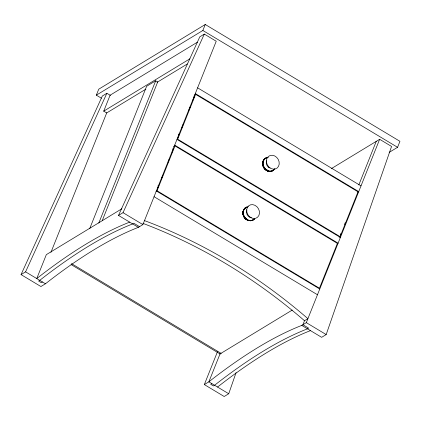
<?xml version="1.0" encoding="UTF-8"?>
<svg xmlns="http://www.w3.org/2000/svg" width="421" height="421" viewBox="0 0 421 421"><rect width="100%" height="100%" fill="white"/><g stroke="black" fill="none" stroke-linecap="round" stroke-linejoin="round"><path stroke-width="0.63" d="M217.483 351.688L204.327 384.578L224.193 396.503L228.729 393.746L236.065 372.638M204.327 384.578L208.858 381.826A682.225 198.828 -59 0 1 301.778 325.401L321.644 337.321L326.18 334.569L391.567 146.445L379.647 139.293L331.401 168.595M101.408 98.204L96.341 95.162L98.735 89.184L205.248 24.497L399.95 141.324L397.561 147.303L389.151 152.413M145.882 89.141L106.697 112.939L103.719 111.149L110.097 95.209L197.412 42.179M50.946 252.326L106.739 112.833M89.731 228.561L146.634 86.284L155.702 80.779L157.691 81.974L102.25 220.583M98.798 223.051L155.702 80.779M96.341 95.162L202.859 30.48L205.248 24.497M142.898 224.598L216.236 41.242L204.317 34.09L199.786 36.843L118.501 215.426L138.367 227.351L142.898 224.598L123.032 212.673L118.501 215.426M157.28 189.113L158.875 185.129L157.964 185.871M161.264 179.151L162.859 175.168M168.037 162.211L169.631 158.222M172.026 152.244L173.62 148.26L172.71 149.002M177.904 137.546L179.499 133.562L178.588 134.304M181.888 127.584L183.482 123.595M188.666 110.644L190.26 106.655M192.65 100.677L194.244 96.693L193.334 97.435M157.049 190.766L174.983 145.924L337.4 243.38L319.465 288.222L157.049 190.766L156.075 191.355M195.607 94.357L177.673 139.198L340.089 236.649L358.024 191.808L195.607 94.357L194.149 95.241M220.309 353.198L208.858 381.826L228.729 393.746M304.609 320.465L302.91 324.712L308.625 328.138L307.488 328.827A682.225 198.828 -59 0 0 214.573 385.252L213.442 385.941L210.705 384.305L211.842 383.615M358.824 184.919L376.248 141.356M340.321 235.002L341.005 233.292M344.536 224.467L345.22 222.762M301.778 325.401L306.309 322.649L379.647 139.293M138.367 227.351A682.225 198.828 -59 0 0 45.452 283.775L40.916 286.527L21.05 274.608L102.335 96.02L106.866 93.267L110.486 95.441M21.05 274.608L25.581 271.855L106.866 93.267M123.032 212.673L204.317 34.09M103.719 111.149L189.918 58.803M157.075 82.348L187.303 63.992M173.526 146.808L174.983 145.924M121.89 208.753L46.326 254.647L36.759 278.56A682.225 198.828 -59 0 1 129.673 222.135M42.468 281.986L41.337 282.675L38.606 281.039L39.737 280.349A682.225 198.828 -59 0 1 132.657 223.919L133.789 223.235L139.498 226.661M357.75 192.197L358.724 191.608L195.312 93.557M339.121 237.239L340.089 236.649M337.126 243.77L338.095 243.175L174.683 145.124M220.02 353.924L292.237 310.067M202.859 30.48L397.561 147.303M197.602 87.826L361.013 185.877M176.978 139.398L340.389 237.449M156.354 190.966L319.76 289.017M154.06 196.696L317.471 294.747M306.309 322.649L326.18 334.569M71.502 263.614L221.178 353.424M71.075 264.551L220.188 354.024M25.581 271.855L45.452 283.775M254.821 218.631A7.268 6.083 58.7 0 1 244.301 216.473A7.268 6.083 58.7 0 1 248.222 206.679M254.552 218.794A7.268 6.083 58.7 0 1 244.364 217.178A7.268 6.083 58.7 0 1 246.89 207.032M251.421 217.583A4.847 4.052 58.7 0 1 246.838 210.558M250.663 220.451A6.662 5.573 58.7 0 1 248.637 220.415M248.127 220.288A6.662 5.573 58.7 0 1 243.833 209.963M251.337 220.467A6.878 5.752 58.7 0 1 243.717 216.505A6.878 5.752 58.7 0 1 245.196 208.316M252.926 219.899A7.052 5.899 58.7 0 1 243.717 216.483A7.052 5.899 58.7 0 1 246.632 207.437M254.3 218.846A7.178 6.01 58.7 0 1 244.233 217.257A7.178 6.01 58.7 0 1 246.727 207.232M254.505 218.815A7.257 6.073 58.7 0 1 244.327 217.204A7.257 6.073 58.7 0 1 246.853 207.069M248.053 220.12A6.41 5.362 58.7 0 1 244.596 217.652M244.275 217.199A6.41 5.362 58.7 0 1 243.212 214.647M243.122 214.11A6.41 5.362 58.7 0 1 243.106 212.526M246.632 219.299A6.131 5.131 58.7 0 1 245.401 218.346M244.39 217.115A6.131 5.131 58.7 0 1 243.67 215.689M274.56 169.274A7.268 6.083 58.7 0 1 264.046 167.116A7.268 6.083 58.7 0 1 267.966 157.322M274.887 168.511A7.268 6.083 58.7 0 1 264.109 167.821A7.268 6.083 58.7 0 1 267.698 157.48M270.045 168.047A4.847 4.052 58.7 0 1 266.582 161.196M267.872 170.926A6.662 5.573 58.7 0 1 263.862 160.201M271.077 171.11A6.878 5.752 58.7 0 1 263.909 167.921A6.878 5.752 58.7 0 1 263.83 159.98M271.271 171.189A7.052 5.899 58.7 0 1 263.462 167.126A7.052 5.899 58.7 0 1 264.972 158.728M271.456 171.221A7.178 6.01 58.7 0 1 263.13 166.227A7.178 6.01 58.7 0 1 266.472 157.875M273.692 169.884A7.178 6.01 58.7 0 1 271.955 171.052M274.245 169.452A7.257 6.073 58.7 0 1 264.067 167.842A7.257 6.073 58.7 0 1 266.593 157.707M267.114 157.586A7.257 6.073 58.7 0 1 268.209 157.496M267.309 170.589A6.41 5.362 58.7 0 1 264.341 168.295M264.02 167.837A6.41 5.362 58.7 0 1 262.957 165.285M262.867 164.753A6.41 5.362 58.7 0 1 262.846 163.164M264.283 167.647A5.826 4.873 58.7 0 1 263.599 166.295M267.745 170.547A6.131 5.131 58.7 0 1 266.372 169.937M265.946 169.658A6.131 5.131 58.7 0 1 265.141 168.984M264.13 167.753A6.131 5.131 58.7 0 1 263.409 166.327M217.552 387.041A682.225 198.828 -59 0 1 310.472 330.617M144.492 220.609A516.899 432.599 58.7 0 1 307.904 318.66L304.504 320.728A516.899 432.599 58.7 0 0 142.908 223.356M267.298 170.089L266.767 170.41L267.298 170.089M247.553 219.446L247.022 219.767L247.553 219.446M269.193 167.411L268.961 167.569L269.445 167.274L269.193 167.411M249.453 216.768L249.221 216.926L249.706 216.631L249.453 216.768M246.706 209.658A7.268 6.083 58.7 0 0 255.605 218.32A7.268 6.083 58.7 0 0 256.931 206.716A7.268 6.083 58.7 0 0 246.706 209.658M266.446 160.296A7.268 6.083 58.7 0 0 275.345 168.963A7.268 6.083 58.7 0 0 276.676 157.354A7.268 6.083 58.7 0 0 266.446 160.296"/></g></svg>
